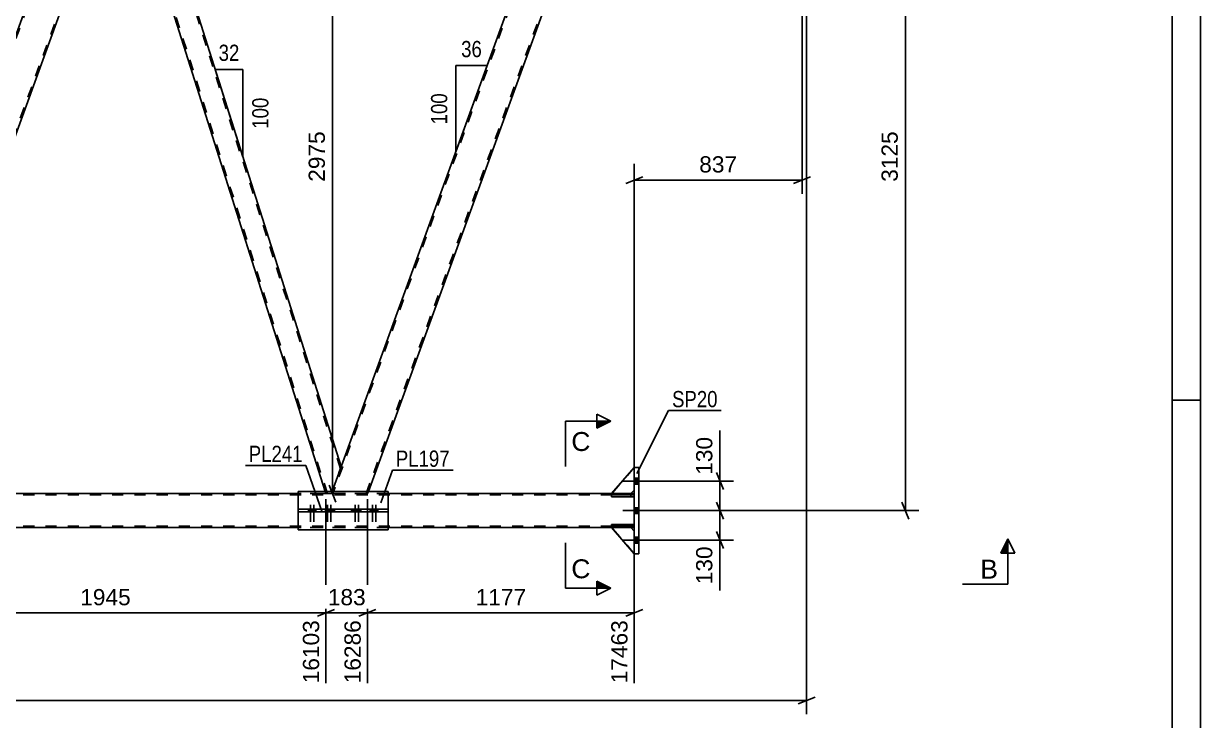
# Model space of a CAD drawing. Header units: millimetres. Extents: x -121 to 720, y -404 to 190.
# Drawn here: x 512.2 to 719.9, y -162 to -39 of the extents above; entities that cross this region are included whole.
import ezdxf

# ---------------------------------------------------------------- set-up
doc = ezdxf.new("R2010")
doc.units = ezdxf.units.MM
doc.linetypes.add('DXK_LINE_DOT2', pattern=[3.9198, 1.9599, -1.9599])
doc.styles.add('Arial', font='ARIAL.TTF', dxfattribs={"height": 0.2})
doc.styles.add('Arial Narrow', font='ARIALN.TTF', dxfattribs={"height": 0.2})

# ---------------------------------------------------------------- blocks, each defined once
blk = doc.blocks.new('Unknown-318886794-1117')
at = {"color": 5, "linetype": 'Continuous'}
for p, q in [((719.87, -403.51), (719.87, 190.49)), ((714.87, -398.51), (714.87, 185.49)), ((719.87, -105.51), (714.87, -105.51))]:
    blk.add_line(p, q, dxfattribs=at)
blk = doc.blocks.new('Part-318886794-3553 - 3431')
at = {"color": 7, "linetype": 'DXK_LINE_DOT2'}
for p, q in [((619.98, -122.24), (-43.24, -122.24)), ((619.98, -122), (-35.24, -122)), ((576.53, -122), (560.68, -122)), ((619.38, -122), (615.98, -122)), ((619.98, -128), (619.98, -122)), ((619.98, -127.76), (-43.24, -127.76)), ((619.98, -128), (-35.24, -128)), ((576.53, -128), (560.68, -128)), ((619.38, -128), (615.98, -128))]:
    blk.add_line(p, q, dxfattribs=at)
at = {"color": 2, "linetype": 'Continuous'}
for p, q in [((560.68, -122), (494.8, -122)), ((615.98, -122), (576.53, -122)), ((619.98, -122), (619.38, -122)), ((560.68, -128), (494.8, -128)), ((615.98, -128), (576.53, -128)), ((619.98, -128), (619.38, -128))]:
    blk.add_line(p, q, dxfattribs=at)
blk = doc.blocks.new('Bolt-318886794-3618 - 3431')
at = {"linetype": 'Continuous'}
for points in [[(620.78, -120.32), (620.78, -119.28), (619.98, -119.28), (619.98, -120.32)], [(620.78, -120.32), (620.78, -119.28), (619.98, -119.28), (619.98, -120.32)], [(620.78, -120.32), (620.78, -119.28), (619.98, -119.28), (619.98, -120.32)], [(620.78, -125.52), (620.78, -124.48), (619.98, -124.48), (619.98, -125.52)], [(620.78, -125.52), (620.78, -124.48), (619.98, -124.48), (619.98, -125.52)], [(620.78, -130.72), (620.78, -129.68), (619.98, -129.68), (619.98, -130.72)], [(620.78, -130.72), (620.78, -129.68), (619.98, -129.68), (619.98, -130.72)], [(620.78, -130.72), (620.78, -129.68), (619.98, -129.68), (619.98, -130.72)]]:
    blk.add_hatch(color=1, dxfattribs=at).paths.add_polyline_path(points)
at = {"color": 1, "linetype": 'Continuous'}
for p, q in [((622.18, -119.8), (617.98, -119.8)), ((622.18, -119.8), (617.98, -119.8)), ((622.18, -119.8), (617.98, -119.8)), ((620.78, -119.28), (619.98, -119.28)), ((620.78, -119.28), (619.98, -119.28)), ((620.78, -119.28), (619.98, -119.28)), ((620.78, -120.32), (619.98, -120.32)), ((620.78, -120.32), (619.98, -120.32)), ((620.78, -120.32), (619.98, -120.32)), ((620.78, -124.48), (619.98, -124.48)), ((620.78, -124.48), (619.98, -124.48)), ((622.18, -125), (617.98, -125)), ((622.18, -125), (617.98, -125)), ((620.78, -125.52), (619.98, -125.52)), ((620.78, -125.52), (619.98, -125.52)), ((622.18, -130.2), (617.98, -130.2)), ((622.18, -130.2), (617.98, -130.2)), ((622.18, -130.2), (617.98, -130.2)), ((620.78, -129.68), (619.98, -129.68)), ((620.78, -129.68), (619.98, -129.68)), ((620.78, -129.68), (619.98, -129.68)), ((620.78, -130.72), (619.98, -130.72)), ((620.78, -130.72), (619.98, -130.72)), ((620.78, -130.72), (619.98, -130.72))]:
    blk.add_line(p, q, dxfattribs=at)
blk = doc.blocks.new('Bolt-318886794-4101 - 3431')
at = {"linetype": 'Continuous'}
for points in [[(563.21, -124.76), (562.49, -124.76), (562.49, -125.24), (563.21, -125.24)], [(563.81, -124.76), (563.09, -124.76), (563.09, -125.24), (563.81, -125.24)], [(566.22, -124.76), (565.5, -124.76), (565.5, -125.24), (566.22, -125.24)], [(566.82, -124.76), (566.1, -124.76), (566.1, -125.24), (566.82, -125.24)]]:
    blk.add_hatch(color=1, dxfattribs=at).paths.add_polyline_path(points)
at = {"color": 1, "linetype": 'Continuous'}
for p, q in [((562.85, -123.96), (562.85, -126.96)), ((563.45, -123.96), (563.45, -126.96)), ((565.86, -123.96), (565.86, -126.96)), ((566.46, -123.96), (566.46, -126.96)), ((562.49, -124.76), (562.49, -125.24)), ((563.09, -124.76), (563.09, -125.24)), ((563.21, -124.76), (563.21, -125.24)), ((563.81, -124.76), (563.81, -125.24)), ((565.5, -124.76), (565.5, -125.24)), ((566.1, -124.76), (566.1, -125.24)), ((566.22, -124.76), (566.22, -125.24)), ((566.82, -124.76), (566.82, -125.24))]:
    blk.add_line(p, q, dxfattribs=at)
blk = doc.blocks.new('Part-318886794-3910 - 3431')
at = {"color": 7, "linetype": 'DXK_LINE_DOT2'}
for p, q in [((615.98, -128), (619.38, -128)), ((619.98, -132.6), (615.98, -128)), ((619.38, -128), (619.98, -128.6)), ((619.98, -128.6), (619.98, -132.6))]:
    blk.add_line(p, q, dxfattribs=at)
blk = doc.blocks.new('Part-318886794-3924 - 3431')
at = {"color": 2, "linetype": 'Continuous'}
for p, q in [((615.98, -122.24), (619.98, -122.24)), ((615.98, -122.56), (615.98, -122.24)), ((619.98, -122.24), (619.98, -122.56)), ((619.98, -122.56), (615.98, -122.56))]:
    blk.add_line(p, q, dxfattribs=at)
at = {"color": 7, "linetype": 'DXK_LINE_DOT2'}
blk.add_line((619.38, -122.56), (619.38, -122.24), dxfattribs=at)
blk = doc.blocks.new('Part-318886794-3912 - 3431')
at = {"color": 7, "linetype": 'DXK_LINE_DOT2'}
for p, q in [((619.98, -122.24), (615.98, -122.24)), ((615.98, -122.24), (615.98, -122.56)), ((619.38, -122.56), (619.38, -122.24)), ((619.98, -122.56), (619.98, -122.24)), ((615.98, -122.56), (619.98, -122.56))]:
    blk.add_line(p, q, dxfattribs=at)
blk = doc.blocks.new('Part-318886794-3811 - 3431')
at = {"color": 2, "linetype": 'Continuous'}
for p, q in [((524.56, -3.4), (481.54, -121.6)), ((530.95, -3.4), (487.92, -121.6))]:
    blk.add_line(p, q, dxfattribs=at)
at = {"color": 7, "linetype": 'DXK_LINE_DOT2'}
for p, q in [((524.96, -3), (481.65, -122)), ((487.52, -122), (530.84, -3)), ((524.56, -3.4), (524.71, -3)), ((524.71, -3), (531.09, -3)), ((531.09, -3), (530.95, -3.4)), ((481.54, -121.6), (481.39, -122)), ((487.78, -122), (481.39, -122)), ((487.92, -121.6), (487.78, -122))]:
    blk.add_line(p, q, dxfattribs=at)
blk = doc.blocks.new('Part-318886794-3816 - 3431')
at = {"color": 2, "linetype": 'Continuous'}
for p, q in [((609.69, -3.4), (566.67, -121.6)), ((616.08, -3.4), (573.06, -121.6))]:
    blk.add_line(p, q, dxfattribs=at)
at = {"color": 7, "linetype": 'DXK_LINE_DOT2'}
for p, q in [((610.1, -3), (566.78, -122)), ((572.66, -122), (615.97, -3)), ((609.69, -3.4), (609.84, -3)), ((609.84, -3), (616.22, -3)), ((616.22, -3), (616.08, -3.4)), ((566.67, -121.6), (566.53, -122)), ((572.91, -122), (566.53, -122)), ((573.06, -121.6), (572.91, -122))]:
    blk.add_line(p, q, dxfattribs=at)
blk = doc.blocks.new('Part-318886794-3821 - 3431')
at = {"color": 7, "linetype": 'DXK_LINE_DOT2'}
for p, q in [((531.09, -3), (529.36, -7.77)), ((532.04, -3), (531.09, -3)), ((568.13, -117.6), (531.79, -3)), ((532.17, -3.4), (532.04, -3)), ((565.83, -122), (529.49, -7.4)), ((566.53, -122), (568.26, -117.23)), ((565.58, -122), (565.45, -121.6)), ((565.58, -122), (566.53, -122))]:
    blk.add_line(p, q, dxfattribs=at)
at = {"color": 2, "linetype": 'Continuous'}
for p, q in [((568.26, -117.23), (532.17, -3.4)), ((565.45, -121.6), (529.36, -7.77))]:
    blk.add_line(p, q, dxfattribs=at)
blk = doc.blocks.new('Part-318886794-3898 - 3431')
at = {"color": 2, "linetype": 'Continuous'}
for p, q in [((615.98, -128), (619.38, -128)), ((619.98, -132.6), (615.98, -128)), ((619.38, -128), (619.98, -128.6))]:
    blk.add_line(p, q, dxfattribs=at)
at = {"color": 7, "linetype": 'DXK_LINE_DOT2'}
blk.add_line((619.98, -132.6), (619.98, -128.6), dxfattribs=at)
blk = doc.blocks.new('Part-318886794-3900 - 3431')
at = {"color": 2, "linetype": 'Continuous'}
for p, q in [((619.98, -117.4), (615.98, -122)), ((615.98, -122), (619.38, -122)), ((619.38, -122), (619.98, -121.4))]:
    blk.add_line(p, q, dxfattribs=at)
at = {"color": 7, "linetype": 'DXK_LINE_DOT2'}
blk.add_line((619.98, -121.4), (619.98, -117.4), dxfattribs=at)
blk = doc.blocks.new('Part-318886794-3901 - 3431')
at = {"color": 7, "linetype": 'DXK_LINE_DOT2'}
for p, q in [((619.98, -127.44), (615.98, -127.44)), ((615.98, -127.44), (615.98, -127.76)), ((615.98, -127.76), (619.98, -127.76)), ((619.38, -127.76), (619.38, -127.44)), ((619.98, -127.76), (619.98, -127.44))]:
    blk.add_line(p, q, dxfattribs=at)
blk = doc.blocks.new('Part-318886794-3907 - 3431')
at = {"color": 2, "linetype": 'Continuous'}
for p, q in [((619.98, -132.6), (619.98, -117.4)), ((619.98, -117.4), (620.78, -117.4)), ((620.78, -117.4), (620.78, -132.6)), ((620.78, -132.6), (619.98, -132.6))]:
    blk.add_line(p, q, dxfattribs=at)
blk = doc.blocks.new('Part-318886794-3922 - 3431')
at = {"color": 7, "linetype": 'DXK_LINE_DOT2'}
for p, q in [((619.98, -117.4), (615.98, -122)), ((619.98, -121.4), (619.98, -117.4)), ((615.98, -122), (619.38, -122)), ((619.38, -122), (619.98, -121.4))]:
    blk.add_line(p, q, dxfattribs=at)
blk = doc.blocks.new('Part-318886794-3923 - 3431')
at = {"color": 2, "linetype": 'Continuous'}
for p, q in [((615.98, -127.44), (619.98, -127.44)), ((615.98, -127.76), (615.98, -127.44)), ((619.98, -127.76), (615.98, -127.76)), ((619.98, -127.44), (619.98, -127.76))]:
    blk.add_line(p, q, dxfattribs=at)
at = {"color": 7, "linetype": 'DXK_LINE_DOT2'}
blk.add_line((619.38, -127.76), (619.38, -127.44), dxfattribs=at)
blk = doc.blocks.new('Part-318886794-4100 - 3431')
at = {"color": 2, "linetype": 'Continuous'}
for p, q in [((576.53, -121.6), (560.68, -121.6)), ((560.68, -124.76), (560.68, -121.6)), ((576.53, -124.76), (576.53, -121.6)), ((560.68, -128.4), (560.68, -125.24)), ((576.53, -128.4), (576.53, -125.24)), ((576.53, -128.4), (560.68, -128.4))]:
    blk.add_line(p, q, dxfattribs=at)
at = {"color": 7, "linetype": 'DXK_LINE_DOT2'}
for p, q in [((560.68, -125.24), (560.68, -124.76)), ((576.53, -125.24), (576.53, -124.76))]:
    blk.add_line(p, q, dxfattribs=at)
blk = doc.blocks.new('Bolt-318886794-4102 - 3431')
at = {"linetype": 'Continuous'}
for points in [[(571.11, -124.76), (570.39, -124.76), (570.39, -125.24), (571.11, -125.24)], [(571.71, -124.76), (570.99, -124.76), (570.99, -125.24), (571.71, -125.24)], [(574.13, -124.76), (573.41, -124.76), (573.41, -125.24), (574.13, -125.24)], [(574.73, -124.76), (574.01, -124.76), (574.01, -125.24), (574.73, -125.24)]]:
    blk.add_hatch(color=1, dxfattribs=at).paths.add_polyline_path(points)
at = {"color": 1, "linetype": 'Continuous'}
for p, q in [((570.75, -123.96), (570.75, -126.96)), ((571.35, -123.96), (571.35, -126.96)), ((573.77, -123.96), (573.77, -126.96)), ((574.37, -123.96), (574.37, -126.96)), ((570.39, -124.76), (570.39, -125.24)), ((570.99, -124.76), (570.99, -125.24)), ((571.11, -124.76), (571.11, -125.24)), ((571.71, -124.76), (571.71, -125.24)), ((573.41, -124.76), (573.41, -125.24)), ((574.01, -124.76), (574.01, -125.24)), ((574.13, -124.76), (574.13, -125.24)), ((574.73, -124.76), (574.73, -125.24))]:
    blk.add_line(p, q, dxfattribs=at)
blk = doc.blocks.new('Part-318886794-4141 - 3431')
at = {"color": 2, "linetype": 'Continuous'}
for p, q in [((560.68, -124.76), (560.68, -124.76)), ((560.68, -124.76), (570.11, -124.76)), ((560.68, -125.24), (560.68, -124.76)), ((560.68, -125.24), (570.11, -125.24)), ((567.11, -125.24), (567.11, -124.76)), ((570.11, -124.76), (576.53, -124.76)), ((570.11, -125.24), (570.11, -124.76)), ((576.53, -125.24), (570.11, -125.24)), ((576.53, -124.76), (576.53, -124.76)), ((576.53, -125.24), (576.53, -124.76))]:
    blk.add_line(p, q, dxfattribs=at)
at = {"color": 7, "linetype": 'DXK_LINE_DOT2'}
for p, q in [((576.53, -124.76), (560.68, -124.76)), ((560.68, -124.76), (560.68, -124.76)), ((560.68, -125.24), (576.53, -125.24)), ((576.53, -124.76), (576.53, -124.76))]:
    blk.add_line(p, q, dxfattribs=at)
blk = doc.blocks.new('StraightDimension-318886794-5335 - 3431')
at = {"color": 7, "linetype": 'Continuous'}
for p, q in [((634.5, -123.5), (635.7, -126.5)), ((621.78, -125), (637.5, -125)), ((635.1, -130.2), (635.1, -125)), ((635.7, -131.7), (634.5, -128.7)), ((621.78, -130.2), (637.5, -130.2))]:
    blk.add_line(p, q, dxfattribs=at)
at = {"color": 0}
blk.add_wipeout([(634.35, -130.72), (630.15, -130.72), (630.15, -138.6), (634.35, -138.6)], dxfattribs=at)
at = {"color": 7, "linetype": 'Continuous'}
blk.add_line((635.1, -130.2), (635.1, -139.12), dxfattribs=at)
blk.add_line((635.1, -130.2), (635.1, -139.12), dxfattribs=at)
at = {"color": 3, "style": 'Arial'}
blk.add_text('130', height=2.865, rotation=90.0002, dxfattribs=at).set_placement((633.75, -138))
blk = doc.blocks.new('StraightDimension-318886794-4830 - 3431')
at = {"color": 7, "linetype": 'Continuous'}
for p, q in [((567.34, -4.5), (566.14, -1.5)), ((599.03, -3), (563.89, -3)), ((566.74, -122), (566.74, -3)), ((567.03, -122), (563.89, -122)), ((566.14, -120.5), (567.34, -123.5))]:
    blk.add_line(p, q, dxfattribs=at)
at = {"color": 0}
blk.add_wipeout([(565.99, -57.45), (561.79, -57.45), (561.79, -67.55), (565.99, -67.55)], dxfattribs=at)
at = {"color": 3, "style": 'Arial'}
blk.add_text('2975', height=2.865, rotation=90.0002, dxfattribs=at).set_placement((565.39, -66.95))
blk = doc.blocks.new('StraightDimension-318886794-4695 - 3431')
at = {"color": 7, "linetype": 'Continuous'}
for p, q in [((572.91, -123), (572.91, -155.48)), ((619.98, -129), (619.98, -155.48)), ((574.41, -142.46), (571.41, -143.66)), ((572.91, -143.06), (619.98, -143.06)), ((618.48, -143.66), (621.48, -142.46))]:
    blk.add_line(p, q, dxfattribs=at)
at = {"color": 0}
blk.add_wipeout([(601.5, -142.31), (601.5, -138.11), (591.4, -138.11), (591.4, -142.31)], dxfattribs=at)
at = {"color": 0, "linetype": 'Continuous'}
blk.add_wipeout([(619.38, -143.76), (615.18, -143.76), (615.18, -156.08), (619.38, -156.08)], dxfattribs=at)
at = {"color": 3, "style": 'Arial'}
blk.add_text('1177', height=2.865, dxfattribs=at).set_placement((592, -141.71))
at = {"color": 3, "linetype": 'Continuous', "style": 'Arial'}
blk.add_text('17463', height=2.865, rotation=90.0002, dxfattribs=at).set_placement((618.78, -155.48))
blk = doc.blocks.new('StraightDimension-318886794-4562 - 3431')
at = {"color": 7, "linetype": 'Continuous'}
for p, q in [((487.78, -123), (487.78, -155.48)), ((565.58, -123), (565.58, -155.48)), ((489.28, -142.46), (486.28, -143.66)), ((487.78, -143.06), (565.58, -143.06)), ((564.08, -143.66), (567.08, -142.46))]:
    blk.add_line(p, q, dxfattribs=at)
at = {"color": 0}
blk.add_wipeout([(531.73, -142.31), (531.73, -138.11), (521.63, -138.11), (521.63, -142.31)], dxfattribs=at)
at = {"color": 0, "linetype": 'Continuous'}
blk.add_wipeout([(564.98, -143.76), (560.78, -143.76), (560.78, -156.08), (564.98, -156.08)], dxfattribs=at)
at = {"color": 3, "style": 'Arial'}
blk.add_text('1945', height=2.865, dxfattribs=at).set_placement((522.23, -141.71))
at = {"color": 3, "linetype": 'Continuous', "style": 'Arial'}
blk.add_text('16103', height=2.865, rotation=90.0002, dxfattribs=at).set_placement((564.38, -155.48))
blk = doc.blocks.new('StraightDimension-318886794-4581 - 3431')
at = {"color": 7, "linetype": 'Continuous'}
for p, q in [((565.58, -123), (565.58, -155.48)), ((572.91, -123), (572.91, -155.48)), ((564.08, -143.66), (567.08, -142.46)), ((565.58, -143.06), (572.91, -143.06)), ((574.41, -142.46), (571.41, -143.66))]:
    blk.add_line(p, q, dxfattribs=at)
at = {"color": 0}
blk.add_wipeout([(573.18, -142.31), (573.18, -138.11), (565.31, -138.11), (565.31, -142.31)], dxfattribs=at)
at = {"color": 0, "linetype": 'Continuous'}
blk.add_wipeout([(572.31, -143.76), (568.11, -143.76), (568.11, -156.08), (572.31, -156.08)], dxfattribs=at)
at = {"color": 3, "style": 'Arial'}
blk.add_text('183', height=2.865, dxfattribs=at).set_placement((565.91, -141.71))
at = {"color": 3, "linetype": 'Continuous', "style": 'Arial'}
blk.add_text('16286', height=2.865, rotation=90.0002, dxfattribs=at).set_placement((571.71, -155.48))
blk = doc.blocks.new('StraightDimension-318886794-5343 - 3431')
at = {"color": 7, "linetype": 'Continuous'}
for p, q in [((634.5, -118.3), (635.7, -121.3)), ((621.78, -119.8), (637.5, -119.8)), ((635.1, -125), (635.1, -119.8)), ((635.7, -126.5), (634.5, -123.5)), ((621.78, -125), (637.5, -125))]:
    blk.add_line(p, q, dxfattribs=at)
at = {"color": 0}
blk.add_wipeout([(634.35, -111.4), (630.15, -111.4), (630.15, -119.27), (634.35, -119.27)], dxfattribs=at)
at = {"color": 7, "linetype": 'Continuous'}
blk.add_line((635.1, -119.8), (635.1, -110.88), dxfattribs=at)
blk.add_line((635.1, -119.8), (635.1, -110.88), dxfattribs=at)
at = {"color": 3, "style": 'Arial'}
blk.add_text('130', height=2.865, rotation=90.0002, dxfattribs=at).set_placement((633.75, -118.67))
blk = doc.blocks.new('StraightDimension-318886794-4722 - 3431')
at = {"color": 7, "linetype": 'Continuous'}
for p, q in [((649.57, -4), (649.57, -69.06)), ((619.98, -121), (619.98, -63.81)), ((621.48, -66.06), (618.48, -67.26)), ((648.07, -67.26), (651.07, -66.06)), ((619.98, -66.66), (649.57, -66.66))]:
    blk.add_line(p, q, dxfattribs=at)
at = {"color": 0}
blk.add_wipeout([(638.71, -65.91), (638.71, -61.71), (630.84, -61.71), (630.84, -65.91)], dxfattribs=at)
at = {"color": 3, "style": 'Arial'}
blk.add_text('837', height=2.865, dxfattribs=at).set_placement((631.44, -65.31))
blk = doc.blocks.new('AngleDimension-318886794-11970 - 3431')
at = {"color": 7, "linetype": 'Continuous'}
for p, q in [((588.48, -46.45), (594.02, -46.45)), ((588.48, -61.68), (594.02, -46.45)), ((588.48, -61.68), (588.48, -46.45)), ((591.2, -54.2), (594.02, -46.45))]:
    blk.add_line(p, q, dxfattribs=at)
at = {"color": 0}
for points in [[(593.68, -45.55), (593.68, -41.35), (588.83, -41.35), (588.83, -45.55)], [(587.58, -50.72), (583.38, -50.72), (583.38, -57.41), (587.58, -57.41)]]:
    blk.add_wipeout(points, dxfattribs=at)
at = {"color": 3, "style": 'Arial Narrow'}
blk.add_text('36', height=2.863, dxfattribs=at).set_placement((589.43, -44.95))
blk.add_text('100', height=2.863, rotation=90.0002, dxfattribs=at).set_placement((586.98, -56.81))
blk = doc.blocks.new('StraightDimension-318886794-5277 - 3431')
at = {"color": 7, "linetype": 'Continuous'}
for p, q in [((650.37, -8.6), (650.37, -160.92)), ((-56.14, -158.52), (650.37, -158.52)), ((648.87, -159.12), (651.87, -157.92))]:
    blk.add_line(p, q, dxfattribs=at)
blk = doc.blocks.new('StraightDimension-318886794-5321 - 3431')
at = {"color": 7, "linetype": 'Continuous'}
for p, q in [((651.37, 0), (670.21, 0)), ((668.41, -1.5), (667.21, 1.5)), ((667.81, -125), (667.81, 0)), ((667.21, -123.5), (668.41, -126.5)), ((621.78, -125), (670.21, -125))]:
    blk.add_line(p, q, dxfattribs=at)
at = {"color": 0}
blk.add_wipeout([(667.06, -57.45), (662.86, -57.45), (662.86, -67.55), (667.06, -67.55)], dxfattribs=at)
at = {"color": 3, "style": 'Arial'}
blk.add_text('3125', height=2.865, rotation=90.0002, dxfattribs=at).set_placement((666.46, -66.95))
blk = doc.blocks.new('AngleDimension-318886794-11955 - 3431')
at = {"color": 7, "linetype": 'Continuous'}
for p, q in [((546.89, -49.83), (546.03, -47.11)), ((550.93, -47.11), (546.03, -47.11)), ((550.93, -62.55), (546.03, -47.11)), ((550.93, -62.55), (550.93, -47.11))]:
    blk.add_line(p, q, dxfattribs=at)
at = {"color": 0}
for points in [[(550.9, -46.21), (550.9, -42.01), (546.05, -42.01), (546.05, -46.21)], [(556.03, -51.49), (551.83, -51.49), (551.83, -58.18), (556.03, -58.18)]]:
    blk.add_wipeout(points, dxfattribs=at)
at = {"color": 3, "style": 'Arial Narrow'}
blk.add_text('32', height=2.863, dxfattribs=at).set_placement((546.65, -45.61))
blk.add_text('100', height=2.863, rotation=90.0002, dxfattribs=at).set_placement((555.43, -57.58))
blk = doc.blocks.new('SectionMark-318886794-5514 - 3431')
at = {"color": 6, "linetype": 'Continuous'}
for p, q in [((685.89, -138), (685.89, -130)), ((685.89, -130), (687.14, -132.5))]:
    blk.add_line(p, q, dxfattribs=at)
at = {"color": 0, "linetype": 'Continuous'}
blk.add_wipeout([(684.14, -137), (684.14, -133.5), (681.03, -133.5), (681.03, -137)], dxfattribs=at)
at = {"linetype": 'Continuous'}
blk.add_hatch(color=6, dxfattribs=at).paths.add_polyline_path([(685.89, -132.5), (684.64, -132.5), (685.89, -130)])
at = {"color": 6, "linetype": 'Continuous'}
for p, q in [((685.89, -130), (684.64, -132.5)), ((684.64, -132.5), (687.14, -132.5)), ((685.89, -138), (677.89, -138))]:
    blk.add_line(p, q, dxfattribs=at)
at = {"color": 3, "linetype": 'Continuous', "style": 'Arial'}
blk.add_text('B', height=3.34, dxfattribs=at).set_placement((681.03, -137))
blk = doc.blocks.new('Mark-318886794-4137 - 3431')
at = {"color": 0}
blk.add_wipeout([(561.46, -116.41), (561.46, -113.41), (551.96, -113.41), (551.96, -116.41)], dxfattribs=at)
blk.add_wipeout([(561.46, -116.41), (561.46, -113.41), (551.96, -113.41), (551.96, -116.41)], dxfattribs=at)
at = {"color": 30, "linetype": 'Continuous'}
for p in [(551.36, -117.01), (564.86, -125.08)]:
    blk.add_line(p, (562.06, -117.01), dxfattribs=at)
at = {"color": 3, "style": 'Arial Narrow'}
blk.add_text('PL241', height=2.863, dxfattribs=at).set_placement((551.96, -116.41))
blk = doc.blocks.new('Mark-318886794-3903 - 3431')
at = {"color": 0}
blk.add_wipeout([(634.68, -106.75), (634.68, -103.75), (626.64, -103.75), (626.64, -106.75)], dxfattribs=at)
blk.add_wipeout([(634.68, -106.75), (634.68, -103.75), (626.64, -103.75), (626.64, -106.75)], dxfattribs=at)
at = {"color": 30, "linetype": 'Continuous'}
for p, q in [((620.43, -118.45), (626.04, -107.35)), ((626.04, -107.35), (635.28, -107.35))]:
    blk.add_line(p, q, dxfattribs=at)
at = {"color": 3, "style": 'Arial Narrow'}
blk.add_text('SP20', height=2.863, dxfattribs=at).set_placement((626.64, -106.75))
blk = doc.blocks.new('Mark-318886794-4096 - 3431')
at = {"color": 0}
blk.add_wipeout([(587.41, -117.26), (587.41, -114.26), (577.91, -114.26), (577.91, -117.26)], dxfattribs=at)
blk.add_wipeout([(587.41, -117.26), (587.41, -114.26), (577.91, -114.26), (577.91, -117.26)], dxfattribs=at)
at = {"color": 30, "linetype": 'Continuous'}
for p, q in [((575.28, -123.61), (577.31, -117.86)), ((577.31, -117.86), (588.01, -117.86))]:
    blk.add_line(p, q, dxfattribs=at)
at = {"color": 3, "style": 'Arial Narrow'}
blk.add_text('PL197', height=2.863, dxfattribs=at).set_placement((577.91, -117.26))
blk = doc.blocks.new('SectionMark-318886794-5520 - 3431')
at = {"linetype": 'Continuous'}
for points in [[(613.37, -110.47), (613.37, -109.22), (615.87, -109.22)], [(613.37, -138.69), (613.37, -137.44), (615.87, -138.69)]]:
    blk.add_hatch(color=6, dxfattribs=at).paths.add_polyline_path(points)
at = {"color": 6, "linetype": 'Continuous'}
for p, q in [((613.37, -110.47), (613.37, -107.97)), ((613.37, -107.97), (615.87, -109.22)), ((607.87, -109.22), (615.87, -109.22)), ((615.87, -109.22), (613.37, -110.47)), ((607.87, -138.69), (615.87, -138.69)), ((615.87, -138.69), (613.37, -137.44)), ((613.37, -137.44), (613.37, -139.94)), ((615.87, -138.69), (613.37, -139.94))]:
    blk.add_line(p, q, dxfattribs=at)
at = {"color": 0, "linetype": 'Continuous'}
for points in [[(612.24, -114.47), (612.24, -110.97), (608.87, -110.97), (608.87, -114.47)], [(612.24, -136.94), (612.24, -133.44), (608.87, -133.44), (608.87, -136.94)]]:
    blk.add_wipeout(points, dxfattribs=at)
at = {"color": 6, "linetype": 'Continuous'}
for p, q in [((607.87, -109.22), (607.87, -117.22)), ((607.87, -138.69), (607.87, -130.69))]:
    blk.add_line(p, q, dxfattribs=at)
at = {"color": 3, "linetype": 'Continuous', "style": 'Arial'}
for p in [(608.87, -114.47), (608.87, -136.94)]:
    blk.add_text('C', height=3.34, dxfattribs=at).set_placement(p)

msp = doc.modelspace()

# ---------------------------------------------------------------- block references
for name in ['Unknown-318886794-1117', 'Part-318886794-3811 - 3431', 'Part-318886794-3821 - 3431', 'Part-318886794-3816 - 3431', 'Part-318886794-3900 - 3431', 'Part-318886794-3922 - 3431', 'Part-318886794-3907 - 3431', 'Bolt-318886794-3618 - 3431', 'Part-318886794-3553 - 3431', 'Part-318886794-4100 - 3431', 'Part-318886794-3924 - 3431', 'Part-318886794-3912 - 3431', 'Bolt-318886794-4101 - 3431', 'Bolt-318886794-4102 - 3431', 'Part-318886794-4141 - 3431', 'Part-318886794-3901 - 3431', 'Part-318886794-3923 - 3431', 'Part-318886794-3910 - 3431', 'Part-318886794-3898 - 3431']:
    msp.add_blockref(name, (0, 0))

# ---------------------------------------------------------------- next in the draw order: block references
for name in ['StraightDimension-318886794-4830 - 3431', 'StraightDimension-318886794-5335 - 3431']:
    msp.add_blockref(name, (0, 0))

# ---------------------------------------------------------------- next in the draw order: block references
for name in ['AngleDimension-318886794-11970 - 3431', 'StraightDimension-318886794-4562 - 3431', 'StraightDimension-318886794-4695 - 3431']:
    msp.add_blockref(name, (0, 0))

# ---------------------------------------------------------------- next in the draw order: block references
for name in ['StraightDimension-318886794-5343 - 3431', 'StraightDimension-318886794-4581 - 3431']:
    msp.add_blockref(name, (0, 0))

# ---------------------------------------------------------------- next in the draw order: block references
msp.add_blockref('StraightDimension-318886794-4722 - 3431', (0, 0))

# ---------------------------------------------------------------- next in the draw order: block references
msp.add_blockref('StraightDimension-318886794-5277 - 3431', (0, 0))

# ---------------------------------------------------------------- next in the draw order: block references
for name in ['StraightDimension-318886794-5321 - 3431', 'AngleDimension-318886794-11955 - 3431', 'Mark-318886794-4137 - 3431', 'Mark-318886794-4096 - 3431', 'SectionMark-318886794-5514 - 3431']:
    msp.add_blockref(name, (0, 0))

# ---------------------------------------------------------------- next in the draw order: block references
for name in ['Mark-318886794-3903 - 3431', 'SectionMark-318886794-5520 - 3431']:
    msp.add_blockref(name, (0, 0))

doc.saveas('drawing.dxf')
